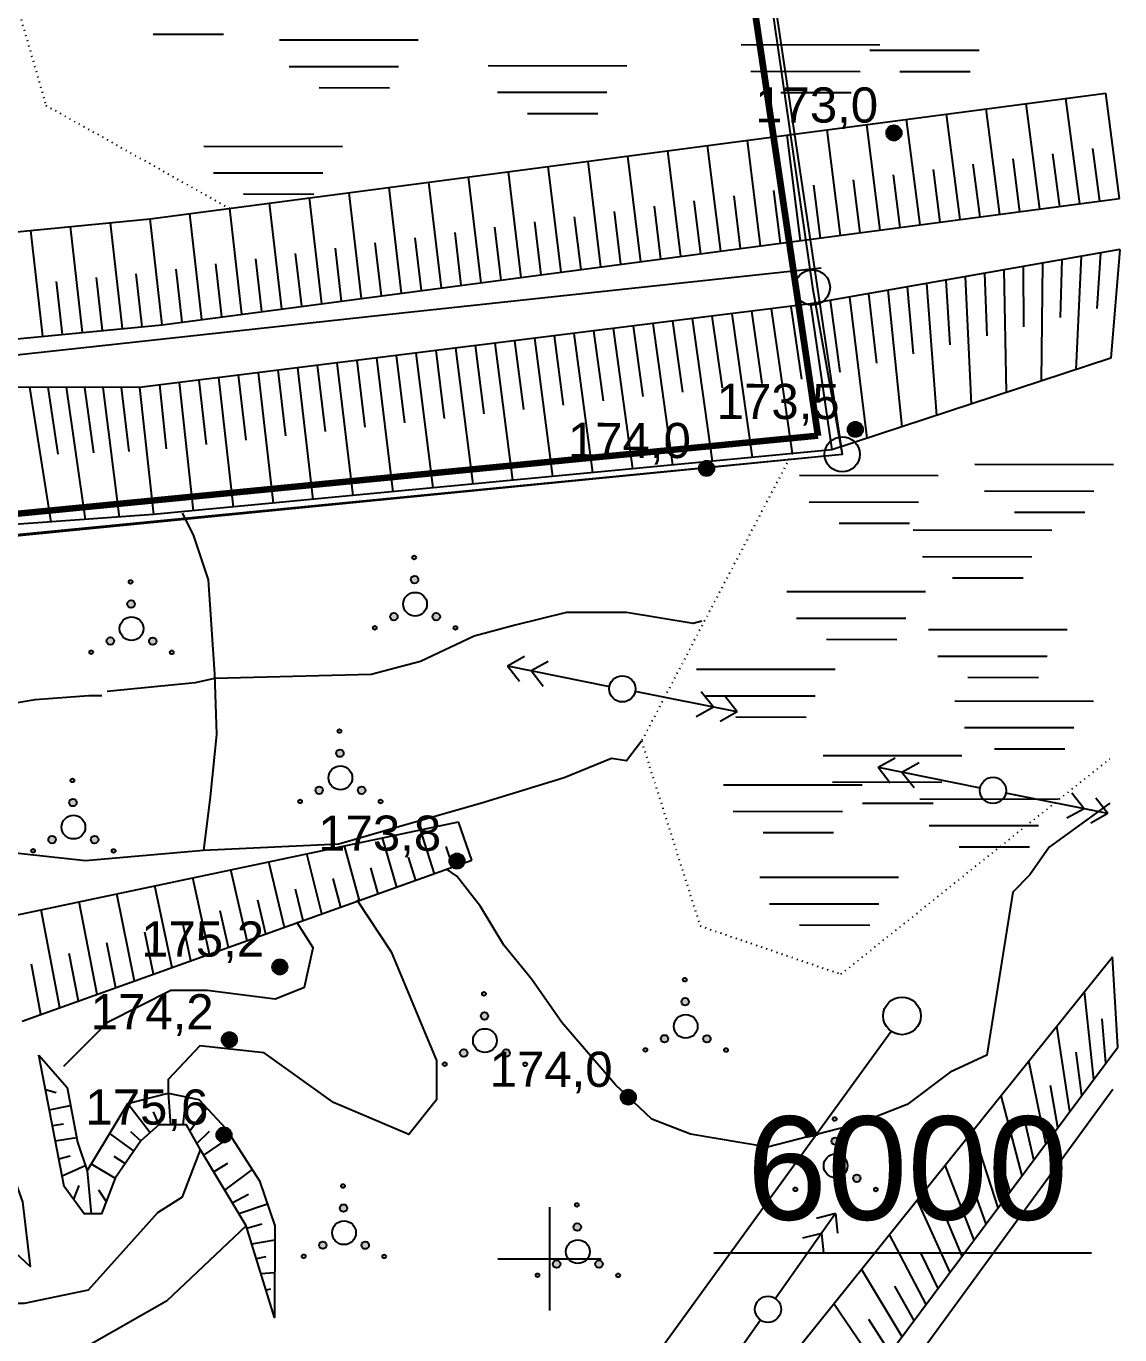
# Model space of a CAD drawing. Header units: millimetres. Extents: x 6243 to 9314, y 4730 to 7085.
# Drawn here: x 8149.4 to 8255.1, y 5992.6 to 6119.1 of the extents above; entities that cross this region are included whole.
import ezdxf

# ---------------------------------------------------------------- set-up
doc = ezdxf.new("R2010")
doc.units = ezdxf.units.MM
doc.header["$LTSCALE"] = 0.7
doc.linetypes.add('ACAD_ISO07W100', pattern=[3, 0, -3])
for name, color, linetype in [('болото', 84, 'Continuous'), ('відм', 14, 'Continuous'), ('горизонталі', 22, 'Continuous'), ('горный отвод', 7, 'Continuous'), ('кущ', 7, 'Continuous'), ('Откос', 7, 'Continuous'), ('чорн', 255, 'Continuous')]:
    doc.layers.add(name, color=color, linetype=linetype)
doc.styles.get("Standard").update_dxf_attribs({"font": 'arial.ttf'})

# ---------------------------------------------------------------- blocks, each defined once
blk = doc.blocks.new('1')
at = {"layer": 'чорн', "color": 7, "ltscale": 0.2, "transparency": 33554687}
for p, q in [((5601.505, 1990.776), (5598.603, 1986.666)), ((5594.986, 1981.512), (5597.874, 1985.631))]:
    blk.add_line(p, q, dxfattribs=at)
for points in [[(5601.505, 1990.776), (5600.586, 1990.542)], [(5601.505, 1990.776), (5601.592, 1989.831)], [(5600.829, 1989.818), (5599.91, 1989.584)], [(5600.829, 1989.818), (5600.916, 1988.874)], [(5595.659, 1982.472), (5595.569, 1983.416)], [(5594.986, 1981.512), (5594.896, 1982.456)], [(5595.659, 1982.472), (5596.577, 1982.709)], [(5594.986, 1981.512), (5595.904, 1981.749)]]:
    blk.add_lwpolyline(points, dxfattribs=at)
blk.add_circle((5598.246, 1986.143), 0.633, dxfattribs=at)

msp = doc.modelspace()

# ---------------------------------------------------------------- hatches: boundary and pattern name
at = {"layer": 'відм', "ltscale": 0.2}
h = msp.add_hatch(color=256, dxfattribs=at)
h.dxf.hatch_style = 1
h.paths.add_polyline_path([(8234.01, 6108.82, 1), (8232.54, 6108.82, 1)])
h = msp.add_hatch(color=256, dxfattribs=at)
h.dxf.hatch_style = 1
h.paths.add_polyline_path([(8230.28, 6080.16, 1), (8228.82, 6080.16, 1)])
h = msp.add_hatch(color=256, dxfattribs=at)
h.dxf.hatch_style = 1
h.paths.add_polyline_path([(8215.9, 6076.39, 1), (8214.44, 6076.4, 1)])
h = msp.add_hatch(color=256, dxfattribs=at)
h.dxf.hatch_style = 1
h.paths.add_polyline_path([(8191.77, 6038.44, 1), (8190.3, 6038.44, 1)])
h = msp.add_hatch(color=32, dxfattribs=at)
h.dxf.hatch_style = 1
h.paths.add_polyline_path([(8174.65, 6028.2, 1), (8173.18, 6028.2, 1)])
h = msp.add_hatch(color=32, dxfattribs=at)
h.dxf.hatch_style = 1
h.paths.add_polyline_path([(8169.77, 6021.17, 1), (8168.3, 6021.17, 1)])
h = msp.add_hatch(color=32, dxfattribs=at)
h.dxf.hatch_style = 1
h.paths.add_polyline_path([(8208.33, 6015.61, 1), (8206.87, 6015.62, 1)])
h = msp.add_hatch(color=256, dxfattribs=at)
h.dxf.hatch_style = 1
h.paths.add_polyline_path([(8169.25, 6011.96, 1), (8167.79, 6011.96, 1)])
at = {"layer": 'кущ', "ltscale": 0.2}
h = msp.add_hatch(color=256, dxfattribs=at)
h.dxf.hatch_style = 1
h.paths.add_polyline_path([(8186.95, 6065.28), (8186.94, 6066, -0.133506), (8187.12, 6065.96, -0.764437)])
h.paths.add_polyline_path([(8186.95, 6065.28, -0.133506), (8186.77, 6065.33, -0.764437), (8186.94, 6066)])
h.paths.add_polyline_path([(8186.9, 6067.96, -0.133506), (8186.99, 6067.94, -0.764437), (8186.9, 6067.6)])
h.paths.add_polyline_path([(8186.9, 6067.96), (8186.9, 6067.6, -0.133506), (8186.81, 6067.62, -0.764437)])
h = msp.add_hatch(color=256, dxfattribs=at)
h.dxf.hatch_style = 1
h.paths.add_polyline_path([(8159.54, 6062.91), (8159.52, 6063.64, -0.133506), (8159.71, 6063.59, -0.764437)])
h.paths.add_polyline_path([(8159.54, 6062.91, -0.133506), (8159.35, 6062.96, -0.764437), (8159.52, 6063.64)])
h.paths.add_polyline_path([(8159.48, 6065.6, -0.133506), (8159.58, 6065.57, -0.764437), (8159.49, 6065.23)])
h.paths.add_polyline_path([(8159.48, 6065.6), (8159.49, 6065.23, -0.133506), (8159.4, 6065.26, -0.764437)])
h = msp.add_hatch(color=256, dxfattribs=at)
h.dxf.hatch_style = 1
h.paths.add_polyline_path([(8185.25, 6062.25), (8184.63, 6061.88, -0.133506), (8184.58, 6062.06, -0.764437)])
h.paths.add_polyline_path([(8185.25, 6062.25, -0.133506), (8185.3, 6062.06, -0.764437), (8184.63, 6061.88)])
h.paths.add_polyline_path([(8182.94, 6060.89, -0.133506), (8182.91, 6060.98, -0.764437), (8183.25, 6061.07)])
h.paths.add_polyline_path([(8182.94, 6060.89), (8183.25, 6061.07, -0.133506), (8183.27, 6060.98, -0.764437)])
h = msp.add_hatch(color=256, dxfattribs=at)
h.dxf.hatch_style = 1
h.paths.add_polyline_path([(8188.73, 6062.24), (8189.35, 6061.87, 0.133506), (8189.4, 6062.06, 0.764437)])
h.paths.add_polyline_path([(8188.73, 6062.24, 0.133506), (8188.68, 6062.06, 0.764437), (8189.35, 6061.87)])
h.paths.add_polyline_path([(8191.04, 6060.88, 0.133506), (8191.07, 6060.97, 0.764437), (8190.73, 6061.06)])
h.paths.add_polyline_path([(8191.04, 6060.88), (8190.73, 6061.06, 0.133506), (8190.7, 6060.97, 0.764437)])
h = msp.add_hatch(color=256, dxfattribs=at)
h.dxf.hatch_style = 1
h.paths.add_polyline_path([(8157.84, 6059.88), (8157.22, 6059.51, -0.133506), (8157.17, 6059.7, -0.764437)])
h.paths.add_polyline_path([(8157.84, 6059.88, -0.133506), (8157.89, 6059.7, -0.764437), (8157.22, 6059.51)])
h.paths.add_polyline_path([(8155.53, 6058.52, -0.133506), (8155.5, 6058.62, -0.764437), (8155.84, 6058.71)])
h.paths.add_polyline_path([(8155.53, 6058.52), (8155.84, 6058.71, -0.133506), (8155.86, 6058.62, -0.764437)])
h = msp.add_hatch(color=256, dxfattribs=at)
h.dxf.hatch_style = 1
h.paths.add_polyline_path([(8161.32, 6059.88), (8161.94, 6059.51, 0.133506), (8161.99, 6059.69, 0.764437)])
h.paths.add_polyline_path([(8161.32, 6059.88, 0.133506), (8161.27, 6059.69, 0.764437), (8161.94, 6059.51)])
h.paths.add_polyline_path([(8163.63, 6058.52, 0.133506), (8163.65, 6058.61, 0.764437), (8163.32, 6058.7)])
h.paths.add_polyline_path([(8163.63, 6058.52), (8163.32, 6058.7, 0.133506), (8163.29, 6058.61, 0.764437)])
h = msp.add_hatch(color=256, dxfattribs=at)
h.dxf.hatch_style = 1
h.paths.add_polyline_path([(8179.73, 6048.5), (8179.71, 6049.22, -0.133506), (8179.9, 6049.18, -0.764437)])
h.paths.add_polyline_path([(8179.73, 6048.5, -0.133506), (8179.54, 6048.55, -0.764437), (8179.71, 6049.22)])
h.paths.add_polyline_path([(8179.67, 6051.18, -0.133506), (8179.77, 6051.16, -0.764437), (8179.68, 6050.82)])
h.paths.add_polyline_path([(8179.67, 6051.18), (8179.68, 6050.82, -0.133506), (8179.59, 6050.84, -0.764437)])
h = msp.add_hatch(color=256, dxfattribs=at)
h.dxf.hatch_style = 1
h.paths.add_polyline_path([(8153.91, 6043.73), (8153.9, 6044.46, -0.133506), (8154.08, 6044.41, -0.764437)])
h.paths.add_polyline_path([(8153.91, 6043.73, -0.133506), (8153.73, 6043.78, -0.764437), (8153.9, 6044.46)])
h.paths.add_polyline_path([(8153.86, 6046.41, -0.133506), (8153.95, 6046.39, -0.764437), (8153.87, 6046.05)])
h.paths.add_polyline_path([(8153.86, 6046.41), (8153.87, 6046.05, -0.133506), (8153.77, 6046.08, -0.764437)])
h = msp.add_hatch(color=256, dxfattribs=at)
h.dxf.hatch_style = 1
h.paths.add_polyline_path([(8178.03, 6045.46), (8177.41, 6045.1, -0.133506), (8177.36, 6045.28, -0.764437)])
h.paths.add_polyline_path([(8178.03, 6045.46, -0.133506), (8178.08, 6045.28, -0.764437), (8177.41, 6045.1)])
h.paths.add_polyline_path([(8175.72, 6044.11, -0.133506), (8175.69, 6044.2, -0.764437), (8176.03, 6044.29)])
h.paths.add_polyline_path([(8175.72, 6044.11), (8176.03, 6044.29, -0.133506), (8176.05, 6044.2, -0.764437)])
h = msp.add_hatch(color=256, dxfattribs=at)
h.dxf.hatch_style = 1
h.paths.add_polyline_path([(8181.51, 6045.46), (8182.13, 6045.09, 0.133506), (8182.18, 6045.28, 0.764437)])
h.paths.add_polyline_path([(8181.51, 6045.46, 0.133506), (8181.46, 6045.28, 0.764437), (8182.13, 6045.09)])
h.paths.add_polyline_path([(8183.82, 6044.1, 0.133506), (8183.84, 6044.19, 0.764437), (8183.51, 6044.28)])
h.paths.add_polyline_path([(8183.82, 6044.1), (8183.51, 6044.28, 0.133506), (8183.48, 6044.19, 0.764437)])
h = msp.add_hatch(color=256, dxfattribs=at)
h.dxf.hatch_style = 1
h.paths.add_polyline_path([(8152.22, 6040.7), (8151.59, 6040.33, -0.133506), (8151.54, 6040.52, -0.764437)])
h.paths.add_polyline_path([(8152.22, 6040.7, -0.133506), (8152.26, 6040.51, -0.764437), (8151.59, 6040.33)])
h.paths.add_polyline_path([(8149.9, 6039.34, -0.133506), (8149.88, 6039.43, -0.764437), (8150.21, 6039.53)])
h.paths.add_polyline_path([(8149.9, 6039.34), (8150.21, 6039.53, -0.133506), (8150.24, 6039.43, -0.764437)])
h = msp.add_hatch(color=256, dxfattribs=at)
h.dxf.hatch_style = 1
h.paths.add_polyline_path([(8155.69, 6040.69), (8156.32, 6040.33, 0.133506), (8156.37, 6040.51, 0.764437)])
h.paths.add_polyline_path([(8155.69, 6040.69, 0.133506), (8155.64, 6040.51, 0.764437), (8156.32, 6040.33)])
h.paths.add_polyline_path([(8158, 6039.33, 0.133506), (8158.03, 6039.42, 0.764437), (8157.69, 6039.52)])
h.paths.add_polyline_path([(8158, 6039.33), (8157.69, 6039.52, 0.133506), (8157.67, 6039.43, 0.764437)])
h = msp.add_hatch(color=256, dxfattribs=at)
h.dxf.hatch_style = 1
h.paths.add_polyline_path([(8213.11, 6024.47), (8213.1, 6025.2, -0.133506), (8213.28, 6025.15, -0.764437)])
h.paths.add_polyline_path([(8213.11, 6024.47, -0.133506), (8212.93, 6024.52, -0.764437), (8213.1, 6025.2)])
h.paths.add_polyline_path([(8213.06, 6027.16, -0.133506), (8213.15, 6027.13, -0.764437), (8213.06, 6026.79)])
h.paths.add_polyline_path([(8213.06, 6027.16), (8213.06, 6026.79, -0.133506), (8212.97, 6026.82, -0.764437)])
h = msp.add_hatch(color=256, dxfattribs=at)
h.dxf.hatch_style = 1
h.paths.add_polyline_path([(8193.7, 6023.1), (8193.69, 6023.82, -0.133506), (8193.87, 6023.78, -0.764437)])
h.paths.add_polyline_path([(8193.7, 6023.1, -0.133506), (8193.52, 6023.14, -0.764437), (8193.69, 6023.82)])
h.paths.add_polyline_path([(8193.65, 6025.78, -0.133506), (8193.74, 6025.76, -0.764437), (8193.66, 6025.42)])
h.paths.add_polyline_path([(8193.65, 6025.78), (8193.66, 6025.42, -0.133506), (8193.56, 6025.44, -0.764437)])
h = msp.add_hatch(color=256, dxfattribs=at)
h.dxf.hatch_style = 1
h.paths.add_polyline_path([(8211.41, 6021.44), (8210.79, 6021.07, -0.133506), (8210.74, 6021.26, -0.764437)])
h.paths.add_polyline_path([(8211.41, 6021.44, -0.133506), (8211.46, 6021.26, -0.764437), (8210.79, 6021.07)])
h.paths.add_polyline_path([(8209.1, 6020.08, -0.133506), (8209.07, 6020.18, -0.764437), (8209.41, 6020.27)])
h.paths.add_polyline_path([(8209.1, 6020.08), (8209.41, 6020.27, -0.133506), (8209.44, 6020.18, -0.764437)])
h = msp.add_hatch(color=256, dxfattribs=at)
h.dxf.hatch_style = 1
h.paths.add_polyline_path([(8214.89, 6021.44), (8215.51, 6021.07, 0.133506), (8215.56, 6021.25, 0.764437)])
h.paths.add_polyline_path([(8214.89, 6021.44, 0.133506), (8214.84, 6021.25, 0.764437), (8215.51, 6021.07)])
h.paths.add_polyline_path([(8217.2, 6020.07, 0.133506), (8217.23, 6020.17, 0.764437), (8216.89, 6020.26)])
h.paths.add_polyline_path([(8217.2, 6020.07), (8216.89, 6020.26, 0.133506), (8216.87, 6020.17, 0.764437)])
h = msp.add_hatch(color=256, dxfattribs=at)
h.dxf.hatch_style = 1
h.paths.add_polyline_path([(8192, 6020.06), (8191.38, 6019.7, -0.133506), (8191.33, 6019.88, -0.764437)])
h.paths.add_polyline_path([(8192, 6020.06, -0.133506), (8192.05, 6019.88, -0.764437), (8191.38, 6019.7)])
h.paths.add_polyline_path([(8189.69, 6018.71, -0.133506), (8189.67, 6018.8, -0.764437), (8190, 6018.89)])
h.paths.add_polyline_path([(8189.69, 6018.71), (8190, 6018.89, -0.133506), (8190.03, 6018.8, -0.764437)])
h = msp.add_hatch(color=256, dxfattribs=at)
h.dxf.hatch_style = 1
h.paths.add_polyline_path([(8195.48, 6020.06), (8196.11, 6019.69, 0.133506), (8196.16, 6019.88, 0.764437)])
h.paths.add_polyline_path([(8195.48, 6020.06, 0.133506), (8195.43, 6019.88, 0.764437), (8196.11, 6019.69)])
h.paths.add_polyline_path([(8197.79, 6018.7, 0.133506), (8197.82, 6018.79, 0.764437), (8197.48, 6018.88)])
h.paths.add_polyline_path([(8197.79, 6018.7), (8197.48, 6018.88, 0.133506), (8197.46, 6018.79, 0.764437)])
h = msp.add_hatch(color=256, dxfattribs=at)
h.dxf.hatch_style = 1
h.paths.add_polyline_path([(8227.6, 6011), (8227.59, 6011.72, -0.133506), (8227.77, 6011.67, -0.764437)])
h.paths.add_polyline_path([(8227.6, 6011, -0.133506), (8227.42, 6011.04, -0.764437), (8227.59, 6011.72)])
h.paths.add_polyline_path([(8227.55, 6013.68, -0.133506), (8227.64, 6013.65, -0.764437), (8227.55, 6013.32)])
h.paths.add_polyline_path([(8227.55, 6013.68), (8227.55, 6013.32, -0.133506), (8227.46, 6013.34, -0.764437)])
h = msp.add_hatch(color=256, dxfattribs=at)
h.dxf.hatch_style = 1
h.paths.add_polyline_path([(8225.9, 6007.96), (8225.28, 6007.6, -0.133506), (8225.23, 6007.78, -0.764437)])
h.paths.add_polyline_path([(8225.9, 6007.96, -0.133506), (8225.95, 6007.78, -0.764437), (8225.28, 6007.6)])
h.paths.add_polyline_path([(8223.59, 6006.61, -0.133506), (8223.57, 6006.7, -0.764437), (8223.9, 6006.79)])
h.paths.add_polyline_path([(8223.59, 6006.61), (8223.9, 6006.79, -0.133506), (8223.93, 6006.7, -0.764437)])
h = msp.add_hatch(color=256, dxfattribs=at)
h.dxf.hatch_style = 1
h.paths.add_polyline_path([(8229.38, 6007.96), (8230.01, 6007.59, 0.133506), (8230.06, 6007.77, 0.764437)])
h.paths.add_polyline_path([(8229.38, 6007.96, 0.133506), (8229.33, 6007.77, 0.764437), (8230.01, 6007.59)])
h.paths.add_polyline_path([(8231.69, 6006.6, 0.133506), (8231.72, 6006.69, 0.764437), (8231.38, 6006.78)])
h.paths.add_polyline_path([(8231.69, 6006.6), (8231.38, 6006.78, 0.133506), (8231.36, 6006.69, 0.764437)])
h = msp.add_hatch(color=256, dxfattribs=at)
h.dxf.hatch_style = 1
h.paths.add_polyline_path([(8180.08, 6004.53), (8180.06, 6005.25, -0.133506), (8180.25, 6005.2, -0.764437)])
h.paths.add_polyline_path([(8180.08, 6004.53, -0.133506), (8179.89, 6004.57, -0.764437), (8180.06, 6005.25)])
h.paths.add_polyline_path([(8180.02, 6007.21, -0.133506), (8180.11, 6007.18, -0.764437), (8180.03, 6006.84)])
h.paths.add_polyline_path([(8180.02, 6007.21), (8180.03, 6006.84, -0.133506), (8179.94, 6006.87, -0.764437)])
h = msp.add_hatch(color=256, dxfattribs=at)
h.dxf.hatch_style = 1
h.paths.add_polyline_path([(8202.68, 6002.7), (8202.67, 6003.42, -0.133506), (8202.85, 6003.38, -0.764437)])
h.paths.add_polyline_path([(8202.68, 6002.7, -0.133506), (8202.5, 6002.75, -0.764437), (8202.67, 6003.42)])
h.paths.add_polyline_path([(8202.63, 6005.38, -0.133506), (8202.72, 6005.36, -0.764437), (8202.63, 6005.02)])
h.paths.add_polyline_path([(8202.63, 6005.38), (8202.63, 6005.02, -0.133506), (8202.54, 6005.04, -0.764437)])
h = msp.add_hatch(color=256, dxfattribs=at)
h.dxf.hatch_style = 1
h.paths.add_polyline_path([(8178.38, 6001.49), (8177.75, 6001.12, -0.133506), (8177.7, 6001.31, -0.764437)])
h.paths.add_polyline_path([(8178.38, 6001.49, -0.133506), (8178.43, 6001.31, -0.764437), (8177.75, 6001.12)])
h.paths.add_polyline_path([(8176.06, 6000.14, -0.133506), (8176.04, 6000.23, -0.764437), (8176.38, 6000.32)])
h.paths.add_polyline_path([(8176.06, 6000.14), (8176.38, 6000.32, -0.133506), (8176.4, 6000.23, -0.764437)])
h = msp.add_hatch(color=256, dxfattribs=at)
h.dxf.hatch_style = 1
h.paths.add_polyline_path([(8181.86, 6001.49), (8182.48, 6001.12, 0.133506), (8182.53, 6001.3, 0.764437)])
h.paths.add_polyline_path([(8181.86, 6001.49, 0.133506), (8181.81, 6001.3, 0.764437), (8182.48, 6001.12)])
h.paths.add_polyline_path([(8184.17, 6000.13, 0.133506), (8184.19, 6000.22, 0.764437), (8183.86, 6000.31)])
h.paths.add_polyline_path([(8184.17, 6000.13), (8183.86, 6000.31, 0.133506), (8183.83, 6000.22, 0.764437)])
h = msp.add_hatch(color=256, dxfattribs=at)
h.dxf.hatch_style = 1
h.paths.add_polyline_path([(8200.98, 5999.66), (8200.36, 5999.3, -0.133506), (8200.31, 5999.48, -0.764437)])
h.paths.add_polyline_path([(8200.98, 5999.66, -0.133506), (8201.03, 5999.48, -0.764437), (8200.36, 5999.3)])
h.paths.add_polyline_path([(8198.67, 5998.31, -0.133506), (8198.64, 5998.4, -0.764437), (8198.98, 5998.49)])
h.paths.add_polyline_path([(8198.67, 5998.31), (8198.98, 5998.49, -0.133506), (8199.01, 5998.4, -0.764437)])
h = msp.add_hatch(color=256, dxfattribs=at)
h.dxf.hatch_style = 1
h.paths.add_polyline_path([(8204.46, 5999.66), (8205.09, 5999.29, 0.133506), (8205.14, 5999.48, 0.764437)])
h.paths.add_polyline_path([(8204.46, 5999.66, 0.133506), (8204.41, 5999.48, 0.764437), (8205.09, 5999.29)])
h.paths.add_polyline_path([(8206.77, 5998.3, 0.133506), (8206.8, 5998.39, 0.764437), (8206.46, 5998.48)])
h.paths.add_polyline_path([(8206.77, 5998.3), (8206.46, 5998.48, 0.133506), (8206.44, 5998.39, 0.764437)])

# ---------------------------------------------------------------- linework, layer by layer
at = {"layer": 'болото', "ltscale": 0.2}
for p, q in [((8161.67, 6118.36), (8168.48, 6118.35)), ((8173.89, 6117.83), (8187.3, 6117.81)), ((8218.52, 6117.36), (8231.93, 6117.35)), ((8230.94, 6116.82), (8241.51, 6116.81)), ((8174.81, 6115.25), (8185.38, 6115.24)), ((8194.04, 6115.34), (8207.45, 6115.32)), ((8219.44, 6114.79), (8230.01, 6114.77)), ((8233.85, 6114.77), (8240.65, 6114.76)), ((8177.71, 6113.2), (8184.52, 6113.19)), ((8194.96, 6112.76), (8205.53, 6112.75)), ((8222.35, 6112.74), (8229.15, 6112.73)), ((8197.87, 6110.71), (8204.67, 6110.7)), ((8166.57, 6107.54), (8179.98, 6107.52)), ((8167.49, 6104.96), (8178.06, 6104.95)), ((8170.39, 6102.92), (8177.2, 6102.91)), ((8224.16, 6075.73), (8237.57, 6075.71)), ((8241.1, 6076.79), (8254.51, 6076.78)), ((8225.08, 6073.15), (8235.65, 6073.14)), ((8242.02, 6074.22), (8252.59, 6074.2)), ((8244.92, 6072.17), (8251.73, 6072.16)), ((8227.98, 6071.1), (8234.79, 6071.1)), ((8235.13, 6070.44), (8248.54, 6070.42)), ((8236.05, 6067.86), (8246.62, 6067.85)), ((8238.95, 6065.81), (8245.76, 6065.8)), ((8222.92, 6064.49), (8236.33, 6064.48)), ((8223.85, 6061.92), (8234.42, 6061.91)), ((8236.61, 6060.82), (8250.02, 6060.81)), ((8226.75, 6059.87), (8233.55, 6059.86)), ((8237.53, 6058.25), (8248.1, 6058.24)), ((8214.18, 6057), (8227.59, 6056.98)), ((8240.43, 6056.2), (8247.24, 6056.19)), ((8215.1, 6054.42), (8225.67, 6054.41)), ((8239.17, 6053.92), (8252.58, 6053.9)), ((8218, 6052.37), (8224.81, 6052.36)), ((8240.09, 6051.34), (8250.66, 6051.33)), ((8243, 6049.29), (8249.8, 6049.28)), ((8226.43, 6048.65), (8239.84, 6048.64)), ((8216.81, 6045.82), (8230.22, 6045.81)), ((8227.35, 6046.08), (8237.92, 6046.07)), ((8235.77, 6044.45), (8249.18, 6044.43)), ((8217.73, 6043.25), (8228.3, 6043.23)), ((8230.25, 6044.03), (8237.06, 6044.02)), ((8236.69, 6041.87), (8247.26, 6041.86)), ((8220.63, 6041.2), (8227.44, 6041.19)), ((8239.6, 6039.82), (8246.4, 6039.81)), ((8220.32, 6036.88), (8233.73, 6036.87)), ((8221.24, 6034.31), (8231.81, 6034.3)), ((8224.14, 6032.26), (8230.95, 6032.25))]:
    msp.add_line(p, q, dxfattribs=at)
at = {"layer": 'відм', "color": 7, "ltscale": 0.2}
for centre in [(8233.28, 6108.82), (8229.55, 6080.16), (8215.17, 6076.39), (8191.04, 6038.44), (8168.52, 6011.96)]:
    msp.add_circle(centre, 0.733, dxfattribs=at)
at = {"layer": 'відм', "color": 32, "ltscale": 0.2}
for centre in [(8173.91, 6028.2), (8169.04, 6021.17), (8207.6, 6015.62)]:
    msp.add_circle(centre, 0.733, dxfattribs=at)
at = {"layer": 'горизонталі', "color": 32}
for points in [[(8164.46, 6072.07), (8165.54, 6069.98), (8166.98, 6065.62), (8167.6, 6056.49), (8167.8, 6050.68), (8167.17, 6044.66), (8166.54, 6039.47)], [(8214.7, 6061.62), (8213.87, 6061.41), (8207.44, 6062.46), (8201.63, 6062.46), (8196.65, 6061.23), (8192.71, 6060.19), (8187.52, 6057.71), (8182.74, 6056.47), (8167.6, 6056.07), (8165.73, 6055.66), (8157.22, 6054.84)], [(8072.25, 6051.02), (8083.25, 6052.46), (8086.15, 6052.46), (8088.06, 6053.04), (8093.62, 6052.87), (8104.62, 6051.81), (8106.07, 6051.19), (8113.54, 6048.48), (8122.87, 6047.23), (8127.23, 6048.05), (8132.63, 6050.33), (8136.57, 6051.36), (8141.14, 6052.39), (8147.78, 6053.63), (8150.27, 6054.04), (8155.45, 6054.45), (8156.7, 6054.45)], [(8208.88, 6050.01), (8207.42, 6048.14), (8205.97, 6048.35), (8201.4, 6046.49), (8193.31, 6044.01), (8186.88, 6042.15), (8179.61, 6040.08), (8166.54, 6039.47), (8155.13, 6038.45), (8147.45, 6039.29), (8142.48, 6043.03)], [(8254.14, 6044.03), (8248.29, 6039.79), (8246.42, 6037.1), (8244.76, 6035.44), (8242.25, 6019.67), (8238.72, 6018.02), (8234.57, 6014.91), (8229.79, 6013.05), (8221.07, 6010.78), (8213.61, 6012.03), (8209.87, 6013.49), (8206.35, 6016.81), (8201.17, 6022.84), (8198.27, 6026.99), (8195.58, 6030.31), (8193.3, 6034.05), (8191.02, 6036.96), (8190, 6037.69)], [(8181.36, 6034.7), (8184.68, 6029.66), (8187.9, 6021.93), (8189.05, 6019.16), (8189.05, 6015.37), (8186.37, 6012.01), (8179.11, 6015.11), (8172.41, 6019.91), (8166.17, 6020.57), (8163.13, 6017.33), (8163.13, 6015.99)], [(8153.03, 6018.61), (8157.33, 6022.91), (8163.38, 6025.97), (8166.89, 6025.96), (8173.47, 6025.13), (8176.31, 6026.25), (8177.13, 6030.06), (8175.55, 6032.53)], [(8093.96, 6019.98), (8095.26, 6017.88), (8099.21, 6016.67), (8106.17, 6013.26), (8113.03, 6011.1), (8120.23, 6007.39), (8125.12, 6004.87), (8137.16, 5999.9), (8145.27, 5995.69), (8149.22, 5995.69), (8155.43, 5996.98), (8162.11, 6004.48), (8164.52, 6005.98), (8166.23, 6010.53), (8164.88, 6012.93), (8162.22, 6012.94), (8160.47, 6011.39), (8158.01, 6007.79), (8156.66, 6004.34), (8155, 6004.34), (8153.05, 6006.99), (8150.61, 6019.67)], [(8144.65, 6017.72), (8147, 6011.16), (8149.03, 6005.49), (8149.79, 5999.25), (8142.79, 6005.72)], [(8170.65, 6003.16), (8162.96, 5995.91), (8152.79, 5990.11), (8146.56, 5989.08), (8144.07, 5988.88), (8141.79, 5989.5), (8140.13, 5989.92), (8137.44, 5992), (8131.63, 5996.77), (8128.73, 5999.89), (8126.45, 6000.93), (8121.68, 6003.63), (8115.46, 6007.06), (8114.01, 6008.21), (8111.73, 6008.91), (8105.96, 6011.55), (8103.02, 6012.58), (8099.05, 6014.07), (8095.66, 6015.16)]]:
    msp.add_lwpolyline(points, dxfattribs=at)
at = {"layer": 'горный отвод', "color": 7, "ltscale": 0.2}
for points in [[(6833.81, 6399.02), (7050.49, 6541.99), (7159.64, 6603.79), (7192.72, 6605.52), (7214.71, 6594.41), (7446.38, 6394.62), (7812.87, 6318.98), (7813.33, 6270.44), (8212.54, 6212.33), (8210.56, 6196.61), (8228.28, 6077.75), (8075.07, 6062.83), (7942.18, 6050.2), (7867.23, 6042.06), (7881.29, 5852.33), (7884.37, 5811.65), (7998.72, 5796.99), (8009.93, 5714.66)], [(8210.56, 6196.61), (8225.4, 6093.88), (8228.28, 6077.75), (7867.23, 6042.06), (7884.37, 5811.65), (7998.72, 5796.99), (8009.93, 5714.66), (7893.11, 5741.23), (7485.75, 5684.53), (7371.91, 5668.57), (7363.94, 5566.46)]]:
    msp.add_lwpolyline(points, dxfattribs=at)
at = {"layer": 'горный отвод', "color": 2, "lineweight": 200, "ltscale": 0.2}
msp.add_lwpolyline([(8225.92, 6079.53), (8074.88, 6064.83), (7941.97, 6052.2), (7865.08, 6043.85)], dxfattribs=at)
at = {"layer": 'горный отвод', "color": 2, "ltscale": 0.2}
for points in [[(8225.92, 6079.54), (8074.88, 6064.83), (7941.97, 6052.2), (7867.02, 6044.06)], [(8225.92, 6079.54), (8074.88, 6064.83), (7941.97, 6052.2), (7867.02, 6044.06)], [(8225.92, 6079.54), (8074.88, 6064.84), (7941.97, 6052.2), (7867.02, 6044.06)], [(8225.92, 6079.53), (8074.88, 6064.83), (7941.97, 6052.2), (7867.02, 6044.06)]]:
    msp.add_lwpolyline(points, dxfattribs=at)
at = {"layer": 'кущ', "color": 2, "lineweight": 200, "ltscale": 0.2}
msp.add_lwpolyline([(8208.53, 6196.59), (8225.92, 6079.54)], dxfattribs=at)
at = {"layer": 'кущ', "color": 7, "ltscale": 0.2}
for centre, radius in [((8186.9, 6067.78), 0.181), ((8159.49, 6065.42), 0.181), ((8186.94, 6065.64), 0.362), ((8186.99, 6063.26), 1.15), ((8159.53, 6063.28), 0.362), ((8159.58, 6060.9), 1.15), ((8184.94, 6062.06), 0.362), ((8189.04, 6062.06), 0.362), ((8183.09, 6060.98), 0.181), ((8190.89, 6060.97), 0.181), ((8157.53, 6059.7), 0.362), ((8161.63, 6059.69), 0.362), ((8155.68, 6058.62), 0.181), ((8163.47, 6058.61), 0.181), ((8179.68, 6051), 0.181), ((8179.72, 6048.86), 0.362), ((8179.77, 6046.48), 1.15), ((8153.86, 6046.23), 0.181), ((8177.72, 6045.28), 0.362), ((8181.82, 6045.28), 0.362), ((8153.91, 6044.09), 0.362), ((8175.87, 6044.2), 0.181), ((8183.66, 6044.19), 0.181), ((8153.96, 6041.72), 1.15), ((8151.9, 6040.51), 0.362), ((8156.01, 6040.51), 0.362), ((8150.06, 6039.43), 0.181), ((8157.85, 6039.42), 0.181), ((8213.06, 6026.97), 0.181), ((8193.65, 6025.6), 0.181), ((8213.1, 6024.84), 0.362), ((8193.7, 6023.46), 0.362), ((8213.15, 6022.46), 1.15), ((8193.74, 6021.08), 1.15), ((8211.1, 6021.26), 0.362), ((8215.2, 6021.25), 0.362), ((8191.69, 6019.88), 0.362), ((8195.79, 6019.88), 0.362), ((8209.25, 6020.18), 0.181), ((8217.05, 6020.17), 0.181), ((8189.85, 6018.8), 0.181), ((8197.64, 6018.79), 0.181), ((8227.55, 6013.5), 0.181), ((8227.6, 6011.36), 0.362), ((8227.64, 6008.98), 1.15), ((8225.59, 6007.78), 0.362), ((8229.69, 6007.77), 0.362), ((8180.02, 6007.03), 0.181), ((8223.75, 6006.7), 0.181), ((8231.54, 6006.69), 0.181), ((8180.07, 6004.89), 0.362), ((8202.63, 6005.2), 0.181), ((8180.12, 6002.51), 1.15), ((8202.67, 6003.06), 0.362), ((8178.07, 6001.31), 0.362), ((8182.17, 6001.3), 0.362), ((8202.72, 6000.68), 1.15), ((8176.22, 6000.23), 0.181), ((8184.01, 6000.22), 0.181), ((8200.67, 5999.48), 0.362), ((8204.77, 5999.48), 0.362), ((8198.83, 5998.4), 0.181), ((8206.62, 5998.39), 0.181)]:
    msp.add_circle(centre, radius, dxfattribs=at)
at = {"layer": 'Откос', "color": 7, "ltscale": 0.15}
for p, q in [((8255.1, 6102.47), (8253.76, 6112.67)), ((8243.53, 6100.94), (8242.21, 6111.15)), ((8247.39, 6101.45), (8246.06, 6111.65)), ((8251.24, 6101.96), (8249.91, 6112.16)), ((8235.82, 6099.93), (8234.51, 6110.13)), ((8239.67, 6100.44), (8238.36, 6110.64)), ((8224.24, 6098.4), (8222.96, 6108.61)), ((8228.1, 6098.91), (8226.81, 6109.12)), ((8231.96, 6099.42), (8230.66, 6109.63)), ((8216.53, 6097.39), (8215.26, 6107.6)), ((8220.39, 6097.9), (8219.11, 6108.1)), ((8253.17, 6102.21), (8252.5, 6107.31)), ((8204.96, 6095.87), (8203.71, 6106.08)), ((8208.82, 6096.37), (8207.56, 6106.58)), ((8212.67, 6096.88), (8211.41, 6107.09)), ((8245.46, 6101.2), (8244.8, 6106.3)), ((8249.32, 6101.71), (8248.65, 6106.81)), ((8197.25, 6094.85), (8196.01, 6105.06)), ((8201.1, 6095.36), (8199.86, 6105.57)), ((8233.89, 6099.67), (8233.24, 6104.78)), ((8237.74, 6100.18), (8237.09, 6105.28)), ((8241.6, 6100.69), (8240.94, 6105.79)), ((8185.67, 6093.33), (8184.47, 6103.54)), ((8189.53, 6093.83), (8188.31, 6104.05)), ((8193.39, 6094.34), (8192.16, 6104.56)), ((8226.17, 6098.66), (8225.53, 6103.76)), ((8230.03, 6099.17), (8229.38, 6104.27)), ((8177.96, 6092.31), (8176.77, 6102.53)), ((8181.82, 6092.82), (8180.62, 6103.04)), ((8214.6, 6097.14), (8213.97, 6102.24)), ((8218.46, 6097.64), (8217.82, 6102.75)), ((8222.32, 6098.15), (8221.68, 6103.25)), ((8166.39, 6090.79), (8165.22, 6101.01)), ((8170.25, 6091.3), (8169.07, 6101.52)), ((8174.1, 6091.8), (8172.92, 6102.02)), ((8206.89, 6096.12), (8206.26, 6101.23)), ((8210.75, 6096.63), (8210.12, 6101.73)), ((8154.84, 6089.54), (8153.69, 6099.76)), ((8158.69, 6089.91), (8157.53, 6100.13)), ((8162.53, 6090.28), (8161.37, 6100.5)), ((8162.53, 6090.28), (8161.37, 6100.5)), ((8199.17, 6095.1), (8198.56, 6100.21)), ((8203.03, 6095.61), (8202.41, 6100.72)), ((8151, 6089.17), (8149.84, 6099.39)), ((8187.6, 6093.58), (8187, 6098.69)), ((8191.46, 6094.09), (8190.85, 6099.2)), ((8195.32, 6094.6), (8194.7, 6099.7)), ((8179.89, 6092.56), (8179.29, 6097.67)), ((8183.75, 6093.07), (8183.14, 6098.18)), ((8253.25, 6097.23), (8252.9, 6091.86)), ((8255.12, 6097.55), (8254.24, 6087.04)), ((8168.32, 6091.04), (8167.73, 6096.15)), ((8172.18, 6091.55), (8171.58, 6096.66)), ((8176.03, 6092.06), (8175.44, 6097.17)), ((8247.65, 6096.24), (8247.5, 6084.83)), ((8249.51, 6096.57), (8249.35, 6090.97)), ((8251.38, 6096.9), (8250.87, 6085.93)), ((8156.76, 6089.72), (8156.18, 6094.84)), ((8160.61, 6090.09), (8160.03, 6095.21)), ((8164.46, 6090.53), (8163.88, 6095.64)), ((8240.17, 6094.92), (8240.76, 6082.61)), ((8242.04, 6095.25), (8242.25, 6089.21)), ((8243.91, 6095.58), (8244.13, 6083.72)), ((8245.78, 6095.91), (8245.8, 6090.09)), ((8152.92, 6089.35), (8152.34, 6094.47)), ((8232.7, 6093.61), (8234.03, 6080.4)), ((8234.57, 6093.94), (8235.14, 6087.45)), ((8236.44, 6094.27), (8237.4, 6081.51)), ((8238.31, 6094.59), (8238.69, 6088.33)), ((8225.23, 6092.29), (8227.29, 6078.19)), ((8225.23, 6092.29), (8227.29, 6078.19)), ((8227.1, 6092.62), (8228.04, 6085.68)), ((8228.97, 6092.95), (8230.66, 6079.3)), ((8230.83, 6093.28), (8231.59, 6086.56)), ((8213.78, 6090.87), (8215.72, 6077.08)), ((8215.69, 6091.1), (8216.67, 6084.19)), ((8217.6, 6091.34), (8219.58, 6077.45)), ((8219.51, 6091.58), (8220.51, 6084.61)), ((8221.42, 6091.82), (8223.43, 6077.82)), ((8223.32, 6092.05), (8224.34, 6085.03)), ((8204.24, 6089.68), (8205.16, 6082.92)), ((8206.15, 6089.92), (8208, 6076.35)), ((8208.06, 6090.15), (8208.99, 6083.34)), ((8209.97, 6090.39), (8211.86, 6076.72)), ((8211.88, 6090.63), (8212.83, 6083.77)), ((8194.7, 6088.49), (8196.42, 6075.24)), ((8196.61, 6088.73), (8197.48, 6082.08)), ((8198.52, 6088.97), (8200.28, 6075.61)), ((8200.43, 6089.21), (8201.32, 6082.5)), ((8202.34, 6089.44), (8204.14, 6075.98)), ((8183.26, 6087.07), (8184.84, 6074.13)), ((8185.17, 6087.31), (8185.97, 6080.81)), ((8187.07, 6087.54), (8188.7, 6074.5)), ((8188.98, 6087.78), (8189.81, 6081.23)), ((8190.89, 6088.02), (8192.56, 6074.87)), ((8192.8, 6088.26), (8193.64, 6081.66)), ((8173.72, 6085.88), (8174.46, 6079.55)), ((8175.63, 6086.12), (8177.12, 6073.4)), ((8177.53, 6086.36), (8178.29, 6079.97)), ((8179.44, 6086.59), (8180.98, 6073.77)), ((8181.35, 6086.83), (8182.13, 6080.39)), ((8164.18, 6084.69), (8165.55, 6072.29)), ((8166.09, 6084.93), (8166.78, 6078.7)), ((8167.99, 6085.17), (8169.41, 6072.66)), ((8169.9, 6085.41), (8170.62, 6079.12)), ((8171.81, 6085.64), (8173.27, 6073.03)), ((8149.71, 6084.23), (8151.79, 6071.21)), ((8151.49, 6084.23), (8152.46, 6077.78)), ((8153.26, 6084.23), (8155.09, 6071.45)), ((8155.04, 6084.22), (8155.89, 6077.9)), ((8156.81, 6084.22), (8158.39, 6071.68)), ((8158.59, 6084.22), (8159.31, 6078.01)), ((8160.36, 6084.22), (8161.69, 6071.92)), ((8160.36, 6084.22), (8161.69, 6071.92)), ((8162.27, 6084.46), (8162.94, 6078.28)), ((8192.48, 6038.51), (8191.18, 6042.22)), ((8185.23, 6035.91), (8183.85, 6040.68)), ((8188.86, 6037.21), (8187.52, 6041.45)), ((8177.99, 6033.32), (8176.51, 6039.13)), ((8181.61, 6034.62), (8180.18, 6039.9)), ((8190.67, 6037.86), (8190.01, 6039.85)), ((8174.37, 6032.02), (8172.84, 6038.36)), ((8183.42, 6035.26), (8182.72, 6037.78)), ((8187.05, 6036.56), (8186.36, 6038.81)), ((8167.12, 6029.43), (8165.51, 6036.81)), ((8170.75, 6030.73), (8169.17, 6037.59)), ((8179.8, 6033.97), (8179.07, 6036.74)), ((8159.88, 6026.84), (8158.17, 6035.27)), ((8163.5, 6028.13), (8161.84, 6036.04)), ((8176.18, 6032.67), (8175.43, 6035.71)), ((8156.26, 6025.54), (8154.5, 6034.5)), ((8172.56, 6031.38), (8171.78, 6034.67)), ((8152.64, 6024.24), (8150.83, 6033.72)), ((8168.94, 6030.08), (8168.14, 6033.64)), ((8161.69, 6027.49), (8160.85, 6031.57)), ((8165.31, 6028.78), (8164.49, 6032.6)), ((8158.07, 6026.19), (8157.2, 6030.54)), ((8154.45, 6024.89), (8153.56, 6029.5)), ((8254.94, 6020.44), (8254.41, 6029.18)), ((8150.82, 6023.6), (8149.91, 6028.47)), ((8252.62, 6017.33), (8251.71, 6025.82)), ((8253.78, 6018.89), (8253.42, 6023.19)), ((8250.3, 6014.22), (8249.02, 6022.47)), ((8247.98, 6011.11), (8246.32, 6019.11)), ((8251.46, 6015.78), (8250.91, 6019.96)), ((8249.14, 6012.67), (8248.4, 6016.73)), ((8245.66, 6008.01), (8243.63, 6015.76)), ((8246.82, 6009.56), (8245.9, 6013.5)), ((8243.34, 6004.9), (8240.93, 6012.4)), ((8244.5, 6006.45), (8243.39, 6010.27)), ((8241.02, 6001.79), (8238.24, 6009.05)), ((8242.18, 6003.34), (8240.88, 6007.03)), ((8238.7, 5998.68), (8235.54, 6005.69)), ((8239.86, 6000.23), (8238.38, 6003.8)), ((8236.38, 5995.57), (8232.85, 6002.34)), ((8237.54, 5997.12), (8235.87, 6000.57)), ((8234.06, 5992.46), (8230.16, 5998.98)), ((8235.22, 5994.01), (8233.36, 5997.34)), ((8231.74, 5989.35), (8227.46, 5995.63)), ((8232.9, 5990.9), (8230.85, 5994.11))]:
    msp.add_line(p, q, dxfattribs=at)
at = {"layer": 'чорн', "color": 7, "ltscale": 0.15}
for p, q in [((8161.37, 6100.5), (8253.76, 6112.67)), ((8162.53, 6090.28), (8255.1, 6102.47)), ((8088.38, 6093.48), (8161.37, 6100.5)), ((8255.12, 6097.55), (8225.23, 6092.29)), ((8225.23, 6092.29), (8160.36, 6084.22)), ((8089.46, 6083.25), (8162.53, 6090.28)), ((8254.24, 6087.04), (8227.29, 6078.19)), ((8160.36, 6084.22), (8140.84, 6084.24)), ((8227.29, 6078.19), (8161.69, 6071.92)), ((8161.69, 6071.92), (8143.55, 6070.62)), ((8147.17, 6032.95), (8191.18, 6042.22)), ((8149.01, 6022.95), (8192.48, 6038.51)), ((8203.21, 5965.44), (8254.41, 6029.18)), ((8210.86, 5961.37), (8254.94, 6020.44)), ((8152.28, 6016.04), (8151.26, 6016.33)), ((8159.23, 6015), (8161.38, 6012.19)), ((8163.13, 6015.99), (8163.34, 6012.93)), ((8151.63, 6014.38), (8153.68, 6014.81)), ((8161.68, 6014.19), (8162.22, 6012.94)), ((8164.71, 6014.36), (8164.55, 6012.93)), ((8166.85, 6014.56), (8165.22, 6012.33)), ((8152.99, 6013.01), (8151.93, 6012.83)), ((8152.21, 6011.38), (8154.27, 6011.71)), ((8157.46, 6012.1), (8159.79, 6010.4)), ((8159.47, 6012.29), (8160.47, 6011.39)), ((8167.09, 6012.29), (8165.88, 6011.15)), ((8169.19, 6011.82), (8166.54, 6010.01)), ((8153.66, 6009.91), (8152.55, 6009.62)), ((8157.87, 6009.9), (8158.97, 6009.19)), ((8152.86, 6008.01), (8155.11, 6009.02)), ((8155.69, 6009.18), (8158.01, 6007.79)), ((8168.87, 6009.19), (8167.52, 6008.38)), ((8155.28, 6008.5), (8155.69, 6004.34)), ((8171.25, 6008.62), (8168.57, 6006.63)), ((8154.49, 6007.07), (8153.97, 6005.74)), ((8156.37, 6006.67), (8157.12, 6005.52)), ((8170.88, 6006.21), (8169.32, 6005.36)), ((8172.71, 6005.27), (8169.95, 6004.32)), ((8172.17, 6003.33), (8170.72, 6002.91)), ((8173.42, 6001.8), (8171.19, 6001.42)), ((8172.55, 6000.18), (8171.64, 5999.99)), ((8173.41, 5998.64), (8172.09, 5998.53)), ((8173.02, 5997.05), (8172.58, 5996.97))]:
    msp.add_line(p, q, dxfattribs=at)
at = {"layer": 'чорн', "color": 7, "ltscale": 0.2, "transparency": 33554687}
for p, q in [((8199.99, 6004.99), (8199.99, 5994.99)), ((8194.99, 5999.99), (8204.99, 5999.99)), ((8194.99, 5999.99), (8199.99, 5999.99)), ((8215.87, 6000.56), (8252.39, 6000.56))]:
    msp.add_line(p, q, dxfattribs=at)
at = {"layer": 'чорн', "ltscale": 0.2, "transparency": 33554687}
msp.add_line((8194.99, 5999.99), (8194.99, 5999.99), dxfattribs=at)
at = {"layer": 'чорн', "color": 7, "linetype": 'ACAD_ISO07W100', "ltscale": 0.2}
for points in [[(8027.15, 6209.35), (8037.74, 6203.54), (8050.28, 6203.53), (8059.9, 6189.6), (8065.87, 6187.25), (8084.61, 6183.98), (8104.03, 6183.95), (8113.43, 6184.58), (8136.53, 6179.24), (8147.01, 6172.3), (8150.73, 6159.96), (8150.7, 6129.49), (8147.9, 6123.28), (8151.3, 6111.48), (8169.07, 6101.52)], [(8223.43, 6077.82), (8208.88, 6050.01), (8214.54, 6032.17), (8228.16, 6027.5), (8254.14, 6048.31)]]:
    msp.add_lwpolyline(points, dxfattribs=at)
at = {"layer": 'чорн', "color": 7, "ltscale": 0.5}
msp.add_lwpolyline([(7395.68, 6019.09), (7477.5, 6026.77), (7594.56, 6036.89), (7703.39, 6046.46), (7786.07, 6054.03), (7884.52, 6063.04), (7991.52, 6070.92), (8024.71, 6073.04), (8048.73, 6077.21), (8066.85, 6079.74), (8088.78, 6080.86), (8130.7, 6085.43), (8183.66, 6091.2), (8226.26, 6095.78)], dxfattribs=at)
at = {"layer": 'чорн', "color": 7, "ltscale": 0.2}
msp.add_lwpolyline([(8233.02, 6021.97), (8204.08, 5982.06)], dxfattribs=at)
at = {"layer": 'чорн', "color": 7, "ltscale": 0.15}
for points in [[(8150.61, 6019.67), (8153.34, 6016.55), (8154.35, 6011.25), (8155.28, 6008.5), (8159.23, 6015), (8163.13, 6015.99), (8166.08, 6015.39), (8168.69, 6012.6), (8171.94, 6007.54), (8173.42, 6003.16), (8173.41, 5994.32), (8170.65, 6003.16), (8166.23, 6010.53), (8164.88, 6012.93), (8162.22, 6012.94), (8160.47, 6011.39), (8158.01, 6007.79), (8156.66, 6004.34), (8155, 6004.34), (8153.05, 6006.99), (8150.61, 6019.67)], [(8254.45, 6016.35), (8163.86, 5892.28), (8132.76, 5847.99), (8022.74, 5691.08), (7961.1, 5602.83), (7861.97, 5466.04), (7739.96, 5298.58), (7613.18, 5126.02)]]:
    msp.add_lwpolyline(points, dxfattribs=at)
at = {"layer": 'чорн', "color": 7, "ltscale": 0.2}
for centre, radius in [((8225.4, 6093.88), 1.7), ((8228.28, 6077.75), 1.7), ((8234.06, 6023.47), 1.82)]:
    msp.add_circle(centre, radius, dxfattribs=at)

# ---------------------------------------------------------------- block references
at = {"layer": 'чорн', "xscale": 2, "yscale": 2, "zscale": 2}
for p, rotation in [((16356.54, -2589.33), 113.7784328660643), ((16392.38, -2599.14), 113.7784328660643), ((-2980.05, 2036.01), 359.9325200354603)]:
    msp.add_blockref('1', p, dxfattribs=dict(at, rotation=rotation))

# ---------------------------------------------------------------- texts
at = {"layer": 'чорн', "color": 7, "ltscale": 0.2, "char_height": 3.4, "attachment_point": 1, "rotation": 359.9325}
for s, insert in [('173,0', (8219.87, 6113.23)), ('173,5', (8216.15, 6084.57)), ('174,0', (8201.77, 6080.8)), ('173,8', (8177.63, 6042.84)), ('174,2', (8155.63, 6025.58)), ('175,6', (8155.12, 6016.37))]:
    msp.add_mtext_dynamic_manual_height_columns(s, width=2.4374, gutter_width=12.5, heights=[0], dxfattribs=dict(at, insert=insert))
at = {"layer": 'чорн', "color": 32, "ltscale": 0.2, "char_height": 3.4, "attachment_point": 1, "rotation": 359.9325}
for s, insert in [('175,2', (8160.51, 6032.61)), ('174,0', (8194.2, 6020.02))]:
    msp.add_mtext_dynamic_manual_height_columns(s, width=2.4374, gutter_width=12.5, heights=[0], dxfattribs=dict(at, insert=insert))
at = {"layer": 'чорн', "color": 7, "ltscale": 0.2, "transparency": 33554687, "insert": (8219.05, 6013.76), "char_height": 10, "attachment_point": 1}
msp.add_mtext_dynamic_manual_height_columns('6000', width=53.048, gutter_width=12.5, heights=[0], dxfattribs=at)

doc.saveas('drawing.dxf')
